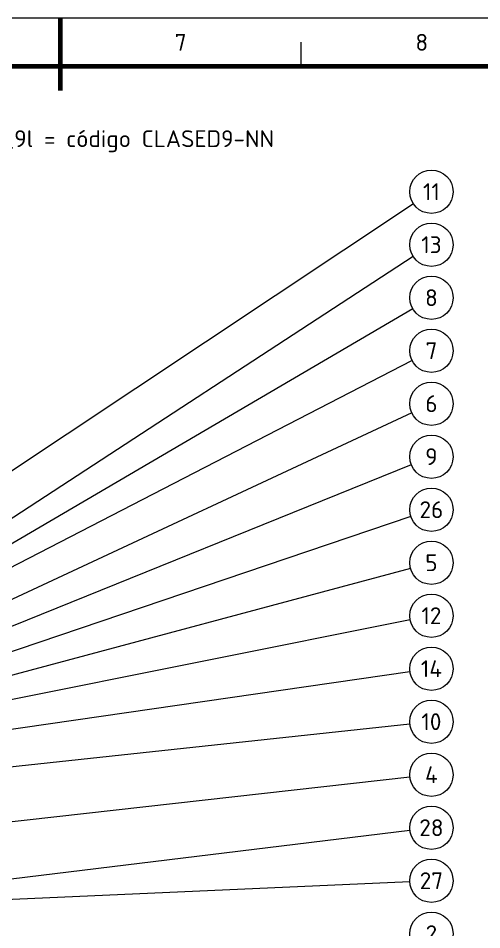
# Model space of a CAD drawing. Header units: millimetres. Extents: x 0 to 594, y 0 to 420.
# Drawn here: x 288.3 to 384.4, y 230.8 to 420 of the extents above; entities that cross this region are included whole.
import ezdxf
from ezdxf.enums import TextEntityAlignment as Align

# ---------------------------------------------------------------- set-up
doc = ezdxf.new("R2010")
doc.units = ezdxf.units.MM
for name, color, linetype, lineweight in [('06-TEXTO', 7, 'CONTINUOUS', 25), ('07-RECUADRO', 7, 'CONTINUOUS', 70), ('08-FINA', 5, 'CONTINUOUS', 18)]:
    doc.layers.add(name, color=color, linetype=linetype, lineweight=lineweight)
doc.styles.add('ISO3098', font='isocpeur.ttf')

msp = doc.modelspace()

# ---------------------------------------------------------------- linework, layer by layer
at = {"layer": '07-RECUADRO'}
msp.add_line((297, 420), (297, 405), dxfattribs=at)
msp.add_lwpolyline([(25, 10), (584, 10), (584, 410), (25, 410)], close=True, dxfattribs=at)
at = {"layer": '08-FINA'}
for p, q in [((347, 410), (347, 415)), ((370.26, 381.5), (222.07, 282.77)), ((370.23, 370.54), (230.7, 279.47)), ((370.12, 359.72), (216.17, 269.43)), ((370, 348.94), (224.59, 273.87)), ((369.92, 338.1), (228.2, 271.9)), ((369.83, 327.31), (225.87, 269.07)), ((369.74, 316.56), (228.37, 268.67)), ((369.65, 305.83), (224.67, 266.91)), ((369.59, 295.12), (232.36, 267.67)), ((369.55, 284.35), (240.24, 265.59)), ((369.53, 273.52), (225.87, 258.07)), ((369.53, 262.5), (228.14, 246.55)), ((369.53, 251.45), (232.88, 234.69)), ((369.5, 240.8), (229.96, 234.54))]:
    msp.add_line(p, q, dxfattribs=at)
msp.add_lwpolyline([(0, 0), (594, 0), (594, 420), (0, 420)], close=True, dxfattribs=at)
for centre in [(374, 384), (374, 373), (374, 362), (374, 351), (374, 340), (374, 329), (374, 318), (374, 307), (374, 296), (374, 285), (374, 274), (374, 263), (374, 252), (374, 241), (374, 230)]:
    msp.add_circle(centre, 4.5, dxfattribs=at)

# ---------------------------------------------------------------- texts
at = {"layer": '06-TEXTO', "style": 'ISO3098'}
for s, p in [('7', (322, 415)), ('8', (372, 415)), ('Isometría explosionada por subconjunto, escala 1:5. Globo = posición del plano FL_MAT_CLASED_9l = código CLASED9-NN', (208.5, 395)), ('11', (374, 384)), ('13', (374, 373)), ('8', (374, 362)), ('7', (374, 351)), ('6', (374, 340)), ('9', (374, 329)), ('26', (374, 318)), ('5', (374, 307)), ('12', (374, 296)), ('14', (374, 285)), ('10', (374, 274)), ('4', (374, 263)), ('28', (374, 252)), ('27', (374, 241)), ('2', (374, 230))]:
    msp.add_text(s, height=3.5, dxfattribs=at).set_placement(p, align=Align.MIDDLE_CENTER)

doc.saveas('drawing.dxf')
